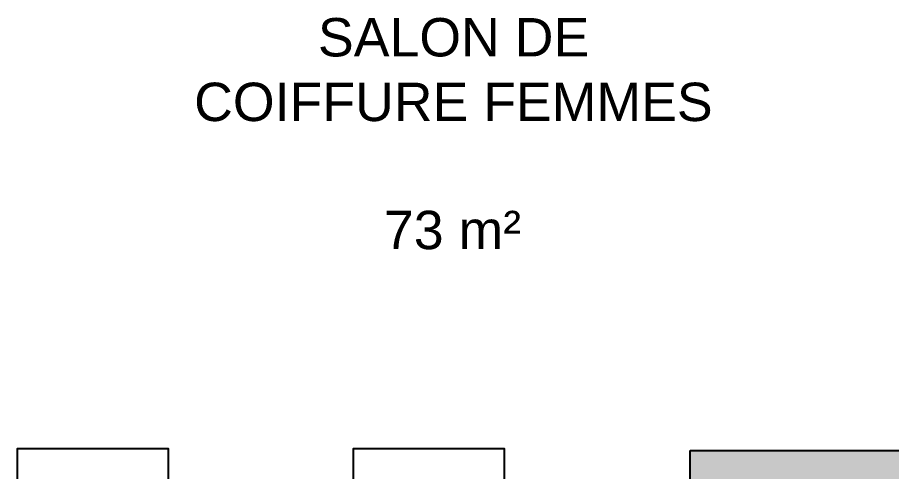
# Model space of a CAD drawing. Header units: millimetres. Extents: x 71819 to 78266, y 23672 to 38445.
# Drawn here: x 74113 to 74386.1, y 32798.1 to 32940.1 of the extents above; entities that cross this region are included whole.
import ezdxf

# ---------------------------------------------------------------- set-up
doc = ezdxf.new("R2010")
doc.units = ezdxf.units.MM
doc.layers.add('Plan Archi', color=8, linetype='Continuous')
doc.styles.get("Standard").update_dxf_attribs({"font": 'arial.ttf'})

# ---------------------------------------------------------------- blocks, each defined once
blk = doc.blocks.new('MALETTI GREEN FIRST PLAN')
at = {"lineweight": 25}
blk.add_lwpolyline([(-136.12, -23.96), (-160.61, -24.02), (-160.67, 23.08), (-136.18, 23.08)], dxfattribs=at)

msp = doc.modelspace()

# ---------------------------------------------------------------- hatches: boundary and pattern name
at = {"layer": 'Plan Archi'}
h = msp.add_hatch(color=256, dxfattribs=at)
h.dxf.hatch_style = 1
h.paths.add_polyline_path([(74383.18, 32554.66), (74383.18, 32794.65), (74323.18, 32794.65), (74323.18, 32804.65), (74393.18, 32804.65), (74393.18, 32524.66), (74288.18, 32524.66), (74288.18, 32554.66)])

# ---------------------------------------------------------------- linework, layer by layer
for p, q in [((74323.18, 32794.65), (74323.18, 32804.65)), ((74323.18, 32804.65), (74393.18, 32804.65))]:
    msp.add_line(p, q, dxfattribs=at)

# ---------------------------------------------------------------- block references
at = {"layer": 'Plan Archi', "linetype": 'Continuous', "rotation": 270}
for p in [(74137.05, 32644.66), (74242.05, 32644.66)]:
    msp.add_blockref('MALETTI GREEN FIRST PLAN', p, dxfattribs=at)

# ---------------------------------------------------------------- texts
at = {"layer": 'Plan Archi', "linetype": 'ByBlock'}
for s, p in [('SALON DE', (74206.92, 32927.88)), ('COIFFURE FEMMES', (74168.23, 32907.67)), ('73 m²', (74227.55, 32867.62))]:
    msp.add_text(s, height=12, rotation=360, dxfattribs=at).set_placement(p)

doc.saveas('drawing.dxf')
